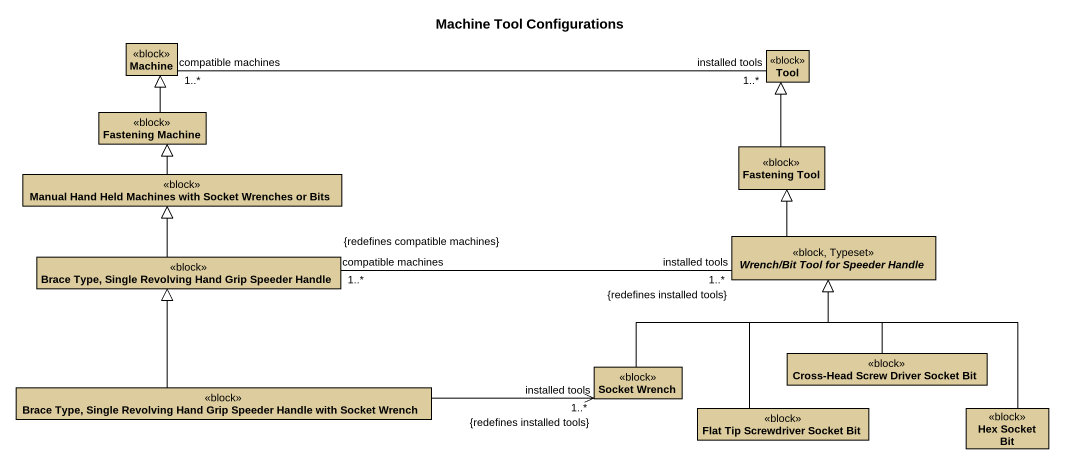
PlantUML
@startuml
title Machine Tool Configurations
hide circle
hide empty members
class Machine <<block>> #DDCD9E
class Tool <<block>> #DDCD9E
class "Fastening Machine" as Fastening_Machine <<block>> #DDCD9E
class "Fastening Tool" as Fastening_Tool <<block>> #DDCD9E
class "Manual Hand Held Machines with Socket Wrenches or Bits" as Manual_Hand_Held_Machines <<block>> #DDCD9E
abstract class "Wrench/Bit Tool for Speeder Handle" as Wrench_Bit_Tool_for_Speeder <<block, Typeset>> #DDCD9E
class "Brace Type, Single Revolving Hand Grip Speeder Handle" as Brace_Type_Single_Revolving <<block>> #DDCD9E
class "Socket Wrench" as Socket_Wrench <<block>> #DDCD9E
class "Cross-Head Screw Driver Socket Bit" as Cross_Head_Screw_Driver <<block>> #DDCD9E
class "Brace Type, Single Revolving Hand Grip Speeder Handle with Socket Wrench" as Brace_Type_Single_Revolving_2 <<block>> #DDCD9E
class "Flat Tip Screwdriver Socket Bit" as Flat_Tip_Screwdriver_Socket <<block>> #DDCD9E
class "Hex Socket Bit" as Hex_Socket_Bit <<block>> #DDCD9E
Machine "compatible machines\n1..*" -right- "installed tools\n1..*" Tool
Fastening_Machine -up-|> Machine
Fastening_Tool -up-|> Tool
Manual_Hand_Held_Machines -up-|> Fastening_Machine
Wrench_Bit_Tool_for_Speeder -up-|> Fastening_Tool
Brace_Type_Single_Revolving -up-|> Manual_Hand_Held_Machines
Brace_Type_Single_Revolving "compatible machines\n1..*\n{redefines compatible machines}" -right- "installed tools\n1..*\n{redefines installed tools}" Wrench_Bit_Tool_for_Speeder
Socket_Wrench -up-|> Wrench_Bit_Tool_for_Speeder
Cross_Head_Screw_Driver -up-|> Wrench_Bit_Tool_for_Speeder
Brace_Type_Single_Revolving_2 -up-|> Brace_Type_Single_Revolving
Brace_Type_Single_Revolving_2 -right-> "installed tools\n1..*\n{redefines installed tools}" Socket_Wrench
Flat_Tip_Screwdriver_Socket -up-|> Wrench_Bit_Tool_for_Speeder
Hex_Socket_Bit -up-|> Wrench_Bit_Tool_for_Speeder
@enduml
